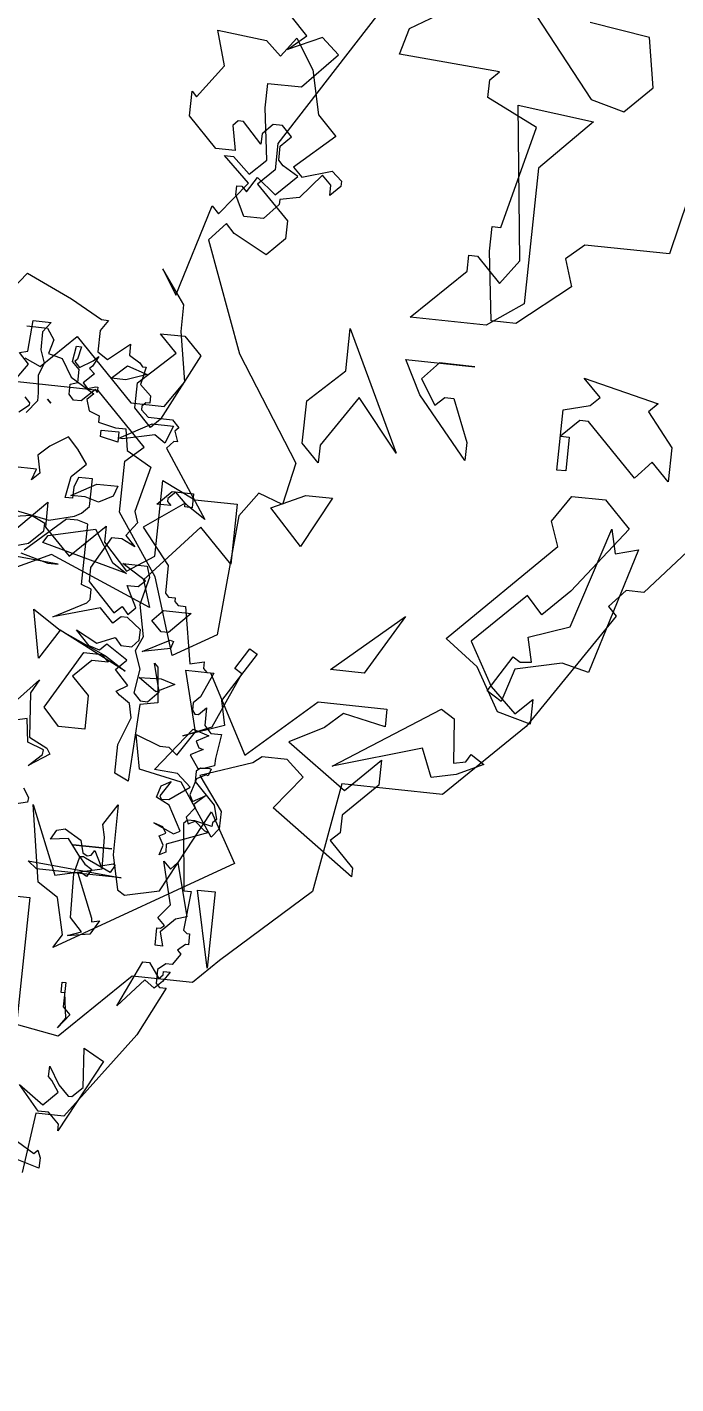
# Model space of a CAD drawing. Header units: metres. Extents: x 329311 to 330425, y 7396637 to 7397287.
# Drawn here: x 329877.526 to 329877.955, y 7397064.561 to 7397065.46 of the extents above; entities that cross this region are included whole.
import ezdxf

# ---------------------------------------------------------------- set-up
doc = ezdxf.new("R2010")
doc.units = ezdxf.units.M
doc.layers.get('0').update_dxf_attribs({"lineweight": 18})
doc.layers.add('ARBRE', color=251, linetype='Continuous', lineweight=13)
doc.layers.add('PA6_TEXTO', color=3, linetype='Continuous', lineweight=18)
doc.layers.add('VEGETAIS', color=3, linetype='Continuous')
doc.styles.add('200 Médio', font='arial.ttf', dxfattribs={"height": 0.75})
doc.styles.add('ARIAL', font='ARIAL', dxfattribs={"height": 0.2})
doc.dimstyles.new('AQ250', dxfattribs={"dimscale": 10, "dimtxt": 0.05, "dimasz": 0.03, "dimexe": 0.03, "dimexo": 0.025, "dimgap": 0.025, "dimtad": 1, "dimzin": 0, "dimdsep": 46, "dimtxsty": 'ARIAL', "dimblk": 'ARCHTICK', "dimcen": 0.09, "dimdle": 0.03, "dimclrt": 7, "dimadec": 0, "dimazin": 0, "dimtfac": 1, "dimtix": 1, "dimtmove": 2, "dimatfit": 3, "dimldrblk": 'OPEN90', "dimfxl": 1, "dimtvp": 1, "dimtolj": 1, "dimtzin": 0, "dimarcsym": 0})

# ---------------------------------------------------------------- blocks, each defined once
blk = doc.blocks.new('_ArchTick')
at = {"color": 0, "linetype": 'ByBlock', "const_width": 0.15}
blk.add_lwpolyline([(-0.5, -0.5), (0.5, 0.5)], dxfattribs=at)
blk = doc.blocks.new('*D12')
at = {"layer": 'Defpoints', "color": 0, "transparency": 16777216}
for p in [(329895.00341, 7397086.44191), (329868.82256, 7397007.37628), (329871.09592, 7397006.62351)]:
    blk.add_point(p, dxfattribs=at)
at = {"layer": 'PA6_TEXTO', "color": 0, "lineweight": -2, "transparency": 16777216}
for p, q in [((329895.24074, 7397086.36333), (329897.56156, 7397085.59484)), ((329897.37107, 7397085.97393), (329871.00161, 7397006.33872)), ((329869.05989, 7397007.29769), (329871.38071, 7397006.52921))]:
    blk.add_line(p, q, dxfattribs=at)
at = {"layer": 'PA6_TEXTO', "color": 0, "lineweight": -2, "transparency": 16777216, "xscale": 0.3, "yscale": 0.3, "zscale": 0.3}
for p, rotation in [((329897.27676, 7397085.68914), 71.6788444677974), ((329871.09592, 7397006.62351), 251.6788444677974)]:
    blk.add_blockref('_ArchTick', p, dxfattribs=dict(at, rotation=rotation))
at = {"layer": 'PA6_TEXTO', "color": 7, "transparency": 16777216, "insert": (329883.58525, 7397046.35536), "char_height": 0.75, "attachment_point": 5, "rotation": 71.67884, "style": '200 Médio'}
blk.add_mtext('\\A1;83.29', dxfattribs=at)
blk = doc.blocks.new('_Open90')
at = {"color": 0, "linetype": 'ByBlock', "lineweight": -2}
for p, q in [((-0.5, 0.5), (0, 0)), ((0, 0), (-1, 0)), ((0, 0), (-0.5, -0.5))]:
    blk.add_line(p, q, dxfattribs=at)
blk = doc.blocks.new('WMF26', base_point=(0, 0.0008))
at = {"color": 85}
for points in [[(12.3209, -9.4401), (11.8994, -9.9284), (11.8269, -9.9284), (11.7611, -10.0008), (11.7973, -10.037), (11.477, -10.5245), (11.165, -10.8381), (10.75, -10.8381), (10.6776, -11.2893), (10.3277, -11.6096), (10.2264, -11.7108), (9.9786, -11.7108), (9.7028, -11.9875), (9.5274, -11.9578)], [(2.8544, -11.1139), (2.7169, -11.2893), (2.2584, -11.0851), (1.9455, -10.9106), (1.873, -10.9106), (1.9455, -10.8019), (1.9455, -10.5903), (1.8434, -10.5245), (1.6326, -10.699), (1.6326, -10.5903), (1.5231, -10.5245), (1.4943, -10.4882), (1.4581, -10.4882), (1.4943, -10.3145), (1.3848, -10.2116), (1.3848, -10.1391), (1.4219, -10.1391), (1.4581, -10.1029), (1.4581, -10.0667), (1.3848, -10.0008), (1.1452, -10.0008), (1.072, -9.9284), (1.1082, -9.8921), (1.072, -9.7892), (1.1082, -9.7892), (1.1749, -9.7168), (0.7237, -9.0548), (0.8974, -9.1643), (0.9345, -9.1931), (1.3198, -8.9165), (1.0357, -8.5666), (1.0357, -8.2908), (0.9995, -8.2546), (0.9345, -8.2546), (0.9345, -8.2183), (0.8974, -8.1813), (0.825, -8.1813), (0.7237, -7.6214), (0.5846, -7.6577), (0.5846, -7.5918), (0.5483, -7.5556), (0.4759, -7.5556), (0.5846, -7.3078), (0.6496, -7.2427), (0.6496, -7.1703), (0.6208, -7.1332), (0.5846, -7.1332), (0.5121, -7.2065), (0.5121, -7.0319), (0.4462, -6.9595), (0.3376, -6.9595), (0.3738, -6.7191), (0.3738, -6.6458), (0.4759, -6.6096), (0.5121, -6.6096), (0.5483, -6.5734), (0.5483, -6.4713), (0.3376, -6.2605), (0.3013, -6.1222), (0.3376, -6.0851), (0.3376, -6.0489), (0.5121, -6.0851), (0.5846, -6.0851), (0.6208, -6.0489), (0.5483, -5.387), (0.4759, -5.387), (0.5121, -5.0016), (0.4759, -4.972), (0.4462, -4.972), (0.4462, -4.8633), (0.4759, -4.8633), (0.5483, -4.7975), (0.5121, -4.7612), (0.5846, -4.6517), (0.6496, -4.6517), (0.7237, -4.5867), (0.7237, -4.4484), (0.6866, -4.4122), (0.6208, -4.4122), (0.8612, -3.9239), (1.4943, -3.0512), (1.771, -3.0512), (1.8434, -2.4543)]]:
    blk.add_lwpolyline(points, dxfattribs=at)
at = {"color": 63}
for points in [[(2.0328, -2.6181), (1.9233, -2.7565), (1.7495, -2.6544), (1.7125, -2.6906), (1.6837, -2.6181), (1.6837, -2.5161), (1.9233, -2.5819), (1.9957, -2.5161), (1.9957, -2.3786), (2.0624, -2.3786), (2.0328, -2.6181), (2.0328, -2.6181)], [(1.6475, -3.0759), (1.7495, -3.0759), (1.9595, -3.3163), (1.7125, -3.1426), (1.5742, -3.2801), (1.6475, -3.3896), (1.6837, -3.4258), (1.6837, -3.5271), (1.5742, -3.3534), (1.4721, -3.2513), (1.4359, -3.2513), (1.3346, -3.3534), (1.3634, -3.7387), (1.1601, -3.63), (1.538, -2.9022), (1.538, -2.9672), (1.6475, -3.0759), (1.6475, -3.0759)], [(1.6112, -4.2623), (1.6475, -4.2623), (1.6475, -4.3644), (1.6112, -4.3644), (1.6112, -4.1248), (1.538, -4.0515), (1.6475, -3.9132), (1.5742, -4.0153), (1.6112, -4.2623), (1.6112, -4.2623)], [(11.9982, -7.4543), (11.8953, -7.628), (11.9249, -7.6643), (11.9249, -7.7301), (11.859, -7.8034), (11.962, -8.0792), (11.859, -8.5378), (11.5108, -8.5378), (11.4375, -8.6028), (11.4737, -8.7132), (11.263, -8.8869), (11.1609, -8.8869), (11.1246, -8.6028), (11.1246, -8.5016), (11.1609, -8.5016), (11.263, -8.0792), (11.0522, -7.9779), (11.0522, -7.9055), (11.0884, -7.8684), (10.6735, -7.8396), (10.7031, -7.7301), (10.8118, -7.6643)], [(10.564, -7.6939), (10.2157, -8.2546), (10.2157, -8.3632), (10.1498, -8.4291), (10.2882, -8.5666), (10.2882, -8.6407), (10.2157, -8.7132), (10.0766, -8.6407), (10.0403, -8.6028), (9.9745, -8.6769), (10.1498, -9.1281), (10.4257, -9.5496), (10.3894, -9.7242), (10.2882, -9.688), (10.2157, -9.7892), (10.1787, -10.284), (10.0041, -10.387), (9.902, -10.0733), (9.7283, -9.8255), (9.7283, -9.6155), (9.8008, -9.5496), (9.5892, -9.3381), (9.1668, -9.3381)], [(2.6692, -10.7723), (2.465, -10.7723), (2.3926, -10.6628), (2.4288, -10.5245), (2.2913, -10.4882), (2.1818, -10.3145), (1.9414, -10.1754), (2.0072, -10.1103), (1.971, -10.0008), (1.8689, -9.9646), (1.8689, -9.8996), (1.6944, -9.8625), (1.5931, -9.8625), (1.5561, -9.6517), (1.3091, -9.5134), (1.4178, -9.0622), (1.3815, -8.9527), (1.4836, -8.8144), (1.3815, -8.7132), (1.5198, -8.7782), (1.6219, -8.7782), (1.7965, -8.4653), (1.7965, -8.327), (1.5198, -8.043), (1.4466, -8.1154), (1.3815, -8.043), (1.3091, -8.1154), (1.4178, -8.327), (1.3091, -8.327), (1.2432, -8.3929), (1.4836, -8.5378), (1.2432, -8.5378), (1.207, -8.4291), (1.2728, -8.1525), (1.207, -7.8396), (1.2728, -7.6939), (1.207, -7.5193), (1.2432, -7.2789), (1.1708, -7.2065), (1.0975, -7.2065), (0.9962, -7.3152), (1.0687, -7.5918), (1.0324, -7.5556), (0.9962, -7.2065), (1.1708, -7.1703), (1.207, -6.4054), (1.3453, -6.4713), (1.3453, -6.7553), (1.2432, -7.0319), (1.2728, -7.1703), (1.3815, -7.2427), (1.4178, -7.2789), (1.3091, -7.344), (1.4466, -7.4905), (1.3453, -7.5918), (1.5561, -7.7301), (1.6219, -7.6643), (1.7306, -7.6939), (1.8689, -7.8396), (1.6582, -7.7301), (1.4836, -7.8034), (1.4178, -7.7301), (1.3091, -7.7301), (1.2432, -7.8034), (1.2432, -7.9055), (1.3815, -8.0142), (1.4466, -8.0142), (1.5198, -7.9417), (1.6582, -8.0792), (2.1167, -7.9417), (1.7965, -8.1154), (1.7677, -8.1525), (1.7677, -8.2546), (1.8689, -8.2908), (1.8689, -8.8869), (1.971, -8.9165), (2.0805, -8.9165), (2.465, -8.5666)], [(2.4955, -8.5378), (2.2188, -8.4653), (2.1167, -8.4653), (2.5679, -8.5016)], [(2.7787, -8.5378), (2.4288, -8.6407), (2.2913, -8.7782), (2.2913, -8.8506), (2.4288, -8.9165), (2.8149, -8.8506)], [(2.8149, -8.989), (2.2551, -8.8869), (2.0072, -8.9527), (1.9414, -8.989), (1.8689, -9.0622), (1.8689, -9.3381), (2.0072, -9.3381), (2.0443, -9.2368), (2.0443, -9.1281), (2.1167, -9.1281), (2.0805, -9.3381), (1.9414, -9.4772), (2.0443, -9.6155), (2.1456, -9.7242), (2.3201, -9.6155), (2.4288, -9.5134), (2.3926, -9.3381), (2.465, -9.2656), (2.4288, -9.3751), (2.6692, -9.3751)], [(9.2771, -9.2368), (9.3422, -9.2656), (9.4805, -9.1281), (9.7283, -9.3751), (9.8658, -9.3751), (9.9382, -9.2656), (9.902, -9.0622), (9.902, -8.9527), (9.8008, -8.8144), (9.8658, -8.9165), (9.9745, -8.5378), (10.0041, -8.5666), (10.1128, -8.4291), (10.0041, -8.327), (10.0403, -8.327), (10.1128, -8.3929), (10.1787, -8.327), (10.1498, -8.1154), (10.1498, -8.0142), (10.2882, -8.0142), (10.4257, -7.8684), (10.3532, -7.8034), (10.2157, -7.8684), (10.2882, -7.8034), (10.2157, -7.7301)], [(10.9863, -7.344), (11.4737, -7.9417), (11.6121, -7.9779), (11.7216, -7.8684), (11.6853, -7.6643), (11.4375, -7.628)], [(0.811, -4.6484), (0.7015, -4.5027), (0.6644, -4.5398), (0.6644, -4.576), (0.5994, -4.576), (0.6644, -4.4739), (0.7377, -4.4006), (0.8398, -4.4739), (1.0868, -4.1899), (0.876, -4.6484), (0.811, -4.6484), (0.811, -4.6484)], [(0.7739, -4.9975), (0.7377, -4.9975), (0.7015, -5.0272), (0.7739, -5.0996), (0.6644, -5.2371), (0.7739, -5.6595), (0.7015, -5.587), (0.6356, -5.6595), (0.4899, -5.1358), (0.5994, -5.0996), (0.7377, -4.9613), (0.7015, -4.823), (0.7739, -4.823), (0.7739, -4.9975), (0.7739, -4.9975)], [(1.6442, -5.4405), (1.6046, -5.6125), (1.7347, -5.783), (1.9109, -5.7566), (1.8558, -5.8521), (1.7759, -5.8735), (1.6104, -5.7772), (1.5775, -5.6578), (1.5322, -5.6315), (1.4927, -5.6422), (1.4639, -5.6932), (1.3865, -5.5467), (1.2679, -5.5788), (1.2473, -5.5673), (1.291, -5.4915), (1.547, -5.606), (1.5668, -5.6175), (1.6046, -5.6125), (1.5478, -5.5467), (1.4729, -5.503), (1.5165, -5.4273), (1.5668, -5.4561), (1.6046, -5.4512), (1.4268, -5.0255), (1.421, -4.9885), (1.3445, -5.0049), (1.426, -4.8642), (1.6055, -4.8329), (1.6425, -4.8279), (1.5108, -4.8798), (1.6318, -5.0091), (1.6442, -5.4405), (1.6442, -5.4405)], [(0.5821, -6.8706), (0.5475, -6.8072), (0.5039, -6.794), (0.6241, -6.729), (0.5352, -6.6013), (0.4289, -6.6178), (0.4051, -6.6104), (0.4257, -6.5421), (0.4495, -6.5495), (0.5384, -6.5009), (0.5878, -6.3354), (0.5541, -6.272), (0.4322, -6.3412), (0.5401, -6.2465), (0.5236, -6.2152), (0.6018, -6.1115), (0.573, -6.0489), (0.5096, -6.0827), (0.4075, -5.9987), (0.3639, -5.9855), (0.7682, -5.8258), (0.764, -5.75), (0.8274, -5.7163), (0.7986, -5.8134), (0.8464, -5.9015), (0.783, -5.9361), (0.8184, -5.9946), (0.9106, -6.0226), (0.7089, -5.9353), (0.6447, -5.969), (0.7797, -6.2119), (0.9139, -6.2786), (0.8785, -6.3955), (0.7838, -6.4466), (0.8818, -6.2959), (0.8653, -6.2638), (0.7896, -6.2679), (0.592, -6.4103), (0.7319, -6.533), (0.9608, -6.5487), (0.6224, -6.9842), (0.4611, -6.9356), (0.5821, -6.8706), (0.5821, -6.8706)], [(1.2984, -5.7253), (1.6837, -5.7253), (1.2984, -5.7253), (1.2984, -5.7253)], [(1.0283, -7.3135), (1.2053, -7.4354), (0.9888, -7.4469), (0.8497, -7.4049), (1.0283, -7.3135), (1.0283, -7.3135)], [(0.9271, -7.754), (1.2037, -7.6931), (0.9411, -7.8347), (0.9056, -7.8248), (0.9271, -7.754), (0.9271, -7.754)], [(1.8327, -9.8255), (1.6582, -9.8255), (1.6582, -9.7242), (1.8327, -9.7604), (1.8327, -9.8255), (1.8327, -9.8255)], [(2.3563, -10.037), (2.3926, -10.0733), (2.3563, -10.037), (2.3563, -10.037)]]:
    blk.add_lwpolyline(points, dxfattribs=at)
at = {"color": 106}
for points in [[(2.3777, -7.0945), (2.1818, -7.311), (2.2567, -7.1744), (2.2205, -6.7364), (2.0394, -6.6466), (2.0031, -6.5923), (2.204, -6.4589), (2.0739, -6.5799), (2.0698, -6.6269), (2.2312, -6.6862), (2.2616, -6.9175), (2.4716, -6.8665)], [(2.2287, -6.2333), (2.1686, -6.1428), (2.1727, -6.0967), (2.3884, -6.0398)], [(10.1894, -7.8981), (10.2478, -7.8182), (10.3277, -7.9401), (10.3697, -8.1204), (10.4495, -8.2011), (10.2898, -8.3443), (10.3277, -8.3814), (10.4495, -8.3443), (10.4915, -8.3814), (10.4915, -8.4028), (10.4495, -8.4448), (10.4495, -8.4028), (10.4117, -8.3649), (10.3277, -8.4653), (10.2478, -8.4826), (10.2478, -8.5032), (10.1894, -8.5666), (10.1087, -8.5666), (10.0667, -8.4826), (10.0667, -8.4448), (10.0873, -8.4448), (10.1087, -8.4653), (10.1474, -8.4028), (10.2272, -8.4653), (10.3112, -8.3814), (10.2478, -8.3443), (10.2272, -8.3229), (10.2272, -8.2644), (10.2692, -8.2225), (10.2272, -8.1796), (10.1894, -8.1796), (10.1474, -8.2225), (10.1474, -8.2644), (10.0667, -8.1796), (10.0453, -8.1796), (10.0247, -8.2011), (10.0453, -8.3023), (9.9654, -8.3023), (9.8444, -8.1796), (9.8444, -8.0784), (9.865, -8.0998), (9.9654, -7.9615), (9.9234, -7.8182), (10.1251, -7.8396), (10.1894, -7.8981), (10.1894, -7.8981)], [(1.1386, -8.0092), (1.0357, -8.1179), (0.7599, -8.1179), (0.9633, -7.9071), (1.0357, -7.9071), (1.1386, -8.0092), (1.1386, -8.0092)], [(11.2885, -8.2439), (11.2885, -8.8037), (11.1428, -8.9058), (10.8299, -8.9058), (11.0415, -8.695), (11.0415, -8.6292), (11.0777, -8.6292), (11.179, -8.7313), (11.2523, -8.6292), (11.179, -7.996), (11.4927, -8.0323), (11.2885, -8.2439), (11.2885, -8.2439)], [(10.6554, -9.2549), (10.517, -9.4665), (10.517, -9.5389), (10.4438, -9.4665), (10.4438, -9.2911), (10.5903, -9.1528), (10.5903, -8.9783), (10.8299, -9.4665), (10.6554, -9.2549), (10.6554, -9.2549)], [(2.0624, -9.1528), (1.822, -9.2911), (1.6112, -9.2911), (1.6475, -9.1899), (1.7858, -9.1166), (1.9233, -9.1528), (2.0624, -9.1528), (2.0624, -9.1528)], [(9.9926, -9.1528), (9.8551, -9.4294), (9.8189, -9.4665), (9.7464, -9.3932), (9.7464, -9.2911), (9.8913, -9.1528), (9.8189, -9.0804), (9.9201, -9.0804), (9.9926, -9.1528), (9.9926, -9.1528)], [(10.9682, -9.0804), (10.9024, -9.1528), (10.9682, -9.2549), (11.0044, -9.2187), (11.0415, -9.2187), (11.1139, -9.3932), (11.1139, -9.4665), (10.9024, -9.2187), (10.8299, -9.0804), (11.1139, -9.0804), (10.9682, -9.0804), (10.9682, -9.0804)], [(11.8409, -9.1899), (11.9513, -9.3273), (11.9513, -9.4665), (11.8772, -9.3932), (11.8121, -9.4665), (11.6013, -9.2549), (11.5651, -9.2549), (11.4927, -9.3273), (11.5289, -9.3273), (11.5289, -9.4665), (11.4927, -9.4665), (11.4927, -9.2187), (11.6013, -9.1899), (11.6376, -9.1528), (11.5651, -9.0804), (11.8772, -9.1528), (11.8409, -9.1899), (11.8409, -9.1899)], [(0.9345, -9.1931), (1.0357, -9.2944), (1.1082, -9.222), (1.1082, -9.1931), (1.072, -9.1569), (1.2111, -9.1569), (1.072, -9.2944), (0.8612, -9.2944), (0.8612, -9.1569), (0.9345, -9.1569), (0.9345, -9.1931), (0.9345, -9.1931)], [(9.1923, -10.0626), (9.4327, -9.8148), (9.4327, -9.9177), (9.5422, -10.0263), (9.6797, -9.888), (9.6797, -9.9539), (9.7826, -10.0626), (9.8913, -9.9901), (9.8913, -9.6773), (10.0296, -9.7423), (10.2042, -9.7423), (10.2042, -9.9901), (10.0659, -9.851), (9.8551, -10.0914), (9.8913, -10.2009), (9.469, -10.0263), (9.259, -10.1284)], [(11.8121, -9.6773), (11.6013, -9.9539), (11.4927, -10.0626), (11.426, -9.9901), (11.216, -10.2009), (11.3173, -10.3763), (11.426, -10.4775), (11.4927, -10.4125), (11.4927, -10.5137), (11.3535, -10.4775), (11.2523, -10.3022), (11.1139, -10.2009), (11.5289, -9.7785), (11.4927, -9.6773), (11.5651, -9.5678), (11.7034, -9.5678), (11.8121, -9.6773), (11.8121, -9.6773)], [(10.4808, -9.888), (10.3425, -9.7423), (10.4808, -9.6773), (10.5903, -9.6773), (10.4808, -9.888), (10.4808, -9.888)], [(11.3939, -10.2462), (11.4252, -10.2659), (11.4713, -10.2602), (11.4474, -10.1597), (11.6137, -10.0996), (11.7421, -9.6838), (11.766, -9.7835), (11.8599, -9.7563), (11.7084, -10.2783), (11.5964, -10.2519), (11.4062, -10.2964), (11.3642, -10.4339), (11.3025, -10.396), (11.3939, -10.2462), (11.3939, -10.2462)], [(1.6162, -9.7629), (1.6524, -9.7629), (1.3395, -9.9382), (1.1279, -9.9382), (1.1938, -9.7629), (1.3033, -9.8353), (1.6162, -9.7629), (1.6162, -9.7629)], [(2.6618, -9.921), (2.5622, -9.9992), (2.5622, -10.0206), (2.6149, -10.0725)], [(2.7145, -10.2511), (2.6149, -10.3993), (2.7145, -10.5039), (2.6354, -10.5245), (2.6149, -10.8299), (2.4354, -10.8299), (2.5095, -10.7303), (2.5095, -10.5508), (2.4617, -10.4248), (2.5095, -10.298), (2.4889, -10.1251), (2.4889, -10.0461), (2.5885, -9.921)], [(9.6377, -9.9053), (9.7217, -10.0338), (9.7835, -10.0716), (9.4286, -9.9811), (9.4476, -9.9506), (9.6377, -9.9053), (9.6377, -9.9053)], [(2.1843, -10.1441), (2.1843, -10.2437), (2.111, -10.27), (2.111, -10.3968), (2.1843, -10.4709), (2.1629, -10.6224), (2.111, -10.6224), (2.1373, -10.4965), (2.1629, -10.4709), (2.111, -10.4182), (1.9842, -10.4965), (1.9315, -10.5442), (1.9842, -10.4446), (2.0105, -10.4182), (1.9578, -10.3705), (2.0583, -10.27), (2.0105, -10.2182), (1.9315, -10.2437), (1.9109, -10.2437), (1.9109, -10.1918), (1.9315, -10.2182), (2.0583, -10.0922), (2.1373, -10.0922), (2.1843, -10.1441), (2.1843, -10.1441)], [(10.6554, -10.3763), (10.9386, -10.1284), (10.7937, -10.3763), (10.6554, -10.3763), (10.6554, -10.3763)], [(9.5373, -10.331), (9.7324, -10.4174), (9.8189, -10.4709), (9.5373, -10.331), (9.4607, -10.4545), (9.4204, -10.2577), (9.5373, -10.331), (9.5373, -10.331)], [(10.2964, -10.4322), (10.2651, -10.4133), (10.3186, -10.3269), (10.3499, -10.3458), (10.2239, -10.5492), (10.247, -10.6496), (10.0815, -10.7097), (10.1976, -10.6611), (10.2964, -10.4322), (10.2964, -10.4322)], [(1.6425, -10.4833), (1.4383, -10.4182), (1.6425, -10.3458), (1.7882, -10.3458), (1.6425, -10.4833), (1.6425, -10.4833)], [(9.7464, -10.4413), (9.6797, -10.4413), (9.6073, -10.5137), (9.6797, -10.5862), (9.6797, -10.7245), (9.5711, -10.7245), (9.5052, -10.6521), (9.6435, -10.4125), (9.7168, -10.4125), (9.7464, -10.4413), (9.7464, -10.4413)], [(10.3425, -10.7616), (10.6191, -10.5137), (10.9024, -10.5137), (10.9024, -10.5862), (10.7278, -10.55), (10.6554, -10.6158), (10.517, -10.6883), (10.7649, -10.8637), (10.9024, -10.7245), (10.9024, -10.8266), (10.7649, -10.9649), (10.7649, -11.0374), (10.7278, -11.0736), (10.8299, -11.1765), (10.8299, -11.2127), (10.4808, -10.9649), (10.5903, -10.8266), (10.517, -10.7616), (10.4149, -10.7616), (10.3787, -10.7904), (10.168, -10.8637), (10.27, -11.0012), (10.27, -11.0736), (10.2404, -11.1107), (10.0947, -10.8999), (9.9201, -10.8637), (9.8913, -10.7245), (9.9926, -10.7616), (10.0296, -10.7616), (10.0659, -10.7904), (10.1317, -10.6883), (10.0659, -10.4413), (10.168, -10.4413), (10.3425, -10.7616), (10.3425, -10.7616)], [(11.1798, -10.5245), (11.1963, -10.7056), (11.2465, -10.6941), (11.2654, -10.6628), (11.3206, -10.6973), (11.2119, -10.75), (11.1123, -10.7739), (11.0637, -10.6578), (10.7039, -10.7698), (11.1246, -10.4907), (11.1798, -10.5245), (11.1798, -10.5245)], [(9.641, -11.4219), (9.5546, -11.3683), (9.5019, -11.053), (9.6204, -11.3321), (9.8106, -11.2868), (9.8065, -11.1559), (9.7942, -11.1049), (9.8477, -11.0184), (9.8493, -11.2251), (9.8823, -11.3651), (9.9127, -11.384), (10.0527, -11.3511), (10.2314, -11.0077), (10.3474, -11.2078), (9.6427, -11.6285), (9.6764, -11.5725), (9.641, -11.4219), (9.641, -11.4219)], [(9.5422, -11.3148), (9.5052, -11.2852), (9.8913, -11.3148), (9.5422, -11.3148), (9.5422, -11.3148)], [(10.2799, -11.6458), (10.2075, -11.3321), (10.2799, -11.3321), (10.2799, -11.6458), (10.2799, -11.6458)], [(9.3817, -11.4342), (9.5274, -11.4342), (9.5274, -11.9578), (9.3166, -11.7841), (9.3817, -11.4342), (9.3817, -11.4342)]]:
    blk.add_lwpolyline(points, dxfattribs=at)
blk = doc.blocks.new('T2_02')
at = {"xscale": 0.3499999999999943, "yscale": 0.3499999999999943, "zscale": 0.3499999999999943}
blk.add_blockref('WMF26', (-2.2399, 1.997), dxfattribs=at)

msp = doc.modelspace()

# ---------------------------------------------------------------- linework, layer by layer
at = {"layer": 'VEGETAIS'}
msp.add_spline([(329874.38353, 7397066.179), (329877.71989, 7397063.09783), (329878.14523, 7397065.89314), (329873.27576, 7397068.20934), (329874.38353, 7397066.179)], degree=3, dxfattribs=at)

# ---------------------------------------------------------------- block references
at = {"layer": 'ARBRE'}
for p, xscale, yscale, zscale, rotation in [((329877.12078, 7397065.85723), 0.4621142716754235, 0.4621142716754235, 0.4621142716754235, 354.0121026411171), ((329877.24077, 7397064.9495), 0.1918409178794672, 0.1918409178794672, 0.1918409178794672, 174.0121026411205)]:
    msp.add_blockref('T2_02', p, dxfattribs=dict(at, xscale=xscale, yscale=yscale, zscale=zscale, rotation=rotation))

# ---------------------------------------------------------------- dimensions: what is measured, and where the dimension line sits
at = {"layer": 'PA6_TEXTO'}
dim = msp.add_aligned_dim(p1=(329895.00341, 7397086.44191), p2=(329868.82256, 7397007.37628), distance=2.39474, dimstyle='AQ250', override={"dimtxsty": '200 Médio'}, dxfattribs=at)
dim.commit()
dim.dimension.update_dxf_attribs({"geometry": '*D12', "text_midpoint": (329883.58525, 7397046.35536)})

doc.saveas('drawing.dxf')
